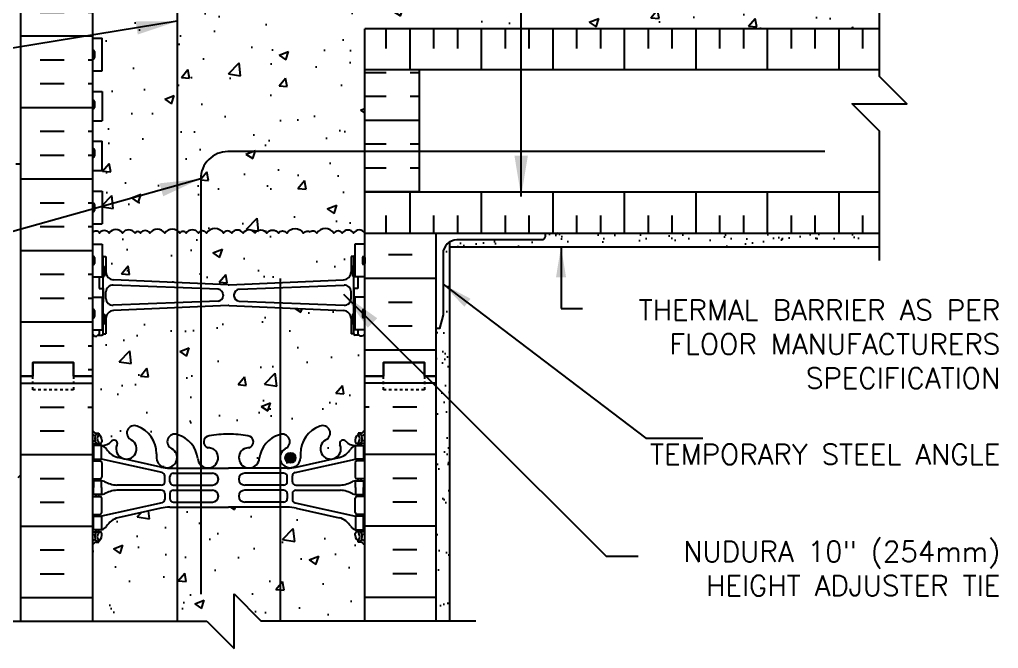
# Model space of a CAD drawing. Header units: inches. Extents: x 224.4 to 279.2, y 83.1 to 159.4.
# Drawn here: x 243.27 to 279.2, y 120.04 to 143.13 of the extents above; entities that cross this region are included whole.
import ezdxf

# ---------------------------------------------------------------- set-up
doc = ezdxf.new("R2010")
doc.units = ezdxf.units.IN
doc.header["$LTSCALE"] = 0.5
doc.header["$MEASUREMENT"] = 0
doc.linetypes.add('DASHED2', pattern=[0.375, 0.25, -0.125])
for name, color, linetype in [('HATCH', 12, 'Continuous'), ('line25', 2, 'Continuous'), ('LINE3', 3, 'Continuous'), ('LINE50', 5, 'Continuous'), ('LINE9', 9, 'Continuous'), ('TEXT', 4, 'Continuous'), ('Web_Edge', 9, 'Continuous')]:
    doc.layers.add(name, color=color, linetype=linetype)
doc.styles.add('DIM', font='romans.shx', dxfattribs={"width": 0.7})
doc.styles.add('ROMANS', font='romans.shx', dxfattribs={"height": 0.75})
doc.dimstyles.new('ext_12', dxfattribs={"dimscale": 12, "dimtxt": 0.09375, "dimasz": 0.09375, "dimexe": 0.09375, "dimexo": 0.0625, "dimgap": 0.0625, "dimtad": 1, "dimdec": 1, "dimzin": 2, "dimdsep": 46, "dimlunit": 4, "dimtxsty": 'DIM', "dimcen": 0.09, "dimdle": 0.09375, "dimclrt": 4, "dimadec": 0, "dimazin": 0, "dimtfac": 1, "dimtdec": 1, "dimtmove": 2, "dimatfit": 3, "dimfxl": 1, "dimfrac": 2, "dimtolj": 1, "dimtzin": 0, "dimarcsym": 0})
doc.dimstyles.new('ext_8', dxfattribs={"dimscale": 8, "dimtxt": 0.09375, "dimasz": 0.09375, "dimexe": 0.09375, "dimexo": 0.0625, "dimgap": 0.0625, "dimtad": 1, "dimdec": 1, "dimzin": 3, "dimdsep": 46, "dimlunit": 4, "dimtxsty": 'DIM', "dimcen": 0.09, "dimdle": 0.09375, "dimclrt": 4, "dimadec": 0, "dimazin": 0, "dimtfac": 1, "dimtdec": 1, "dimtmove": 2, "dimatfit": 3, "dimfxl": 1, "dimfrac": 2, "dimtolj": 1, "dimtzin": 0, "dimarcsym": 0})
pattern_1 = [(50, (0, 0), (3.5863, -0.31376), [0.375, -4.125]), (355, (0, 0), (-0.693757, 3.76096), [0.3, -3.3]), (100.4514, (0.299, -0.026), (2.892544, 3.4472), [0.3187, -3.50571]), (46.1842, (0, 1), (5.336207, -0.827596), [0.5625, -6.1875]), (96.6356, (0.4447, 0.931), (4.67331, 4.87059), [0.47805, -5.25857]), (351.1842, (0, 1), (4.67331, 4.87059), [0.45, -4.95]), (21, (0.5, 0.75), (2.984535, -2.013094), [0.375, -4.125]), (326, (0.5, 0.75), (1.216577, 3.62575), [0.3, -3.3]), (71.4514, (0.7487, 0.5822), (4.20111, 1.612656), [0.3187, -3.50571]), (37.5, (0, 0), (0.0607993, 1.6644693), [0, -3.26, 0, -3.35, 0, -3.3125]), (7.5, (0, 0), (1.315348, 1.972059), [0, -1.91, 0, -3.185, 0, -1.2625]), (327.5, (-1.115, 0), (2.669112, -0.1127744), [0, -1.25, 0, -3.9, 0, -5.175]), (317.5, (-1.615, 0), (2.91593, 0.500525), [0, -1.625, 0, -2.59, 0, -3.675])]

msp = doc.modelspace()

# ---------------------------------------------------------------- hatches: boundary and pattern name
at = {"layer": 'HATCH'}
h = msp.add_hatch(dxfattribs=at)
h.set_pattern_fill('INSUL', color=256, scale=7, style=0)
h.set_pattern_definition([(0, (-2680.2213, -266.9682), (0, 2.625), []), (0, (-2680.2213, -266.0932), (0, 2.625), [0.875, -0.875]), (0, (-2680.2213, -265.2182), (0, 2.625), [0.875, -0.875])])
h.paths.add_polyline_path([(243.315, 130.041), (243.753, 130.041), (243.753, 130.541), (245.253, 130.541), (245.253, 130.041), (245.94, 130.041), (245.94, 148.041), (245.253, 148.041), (245.253, 148.541), (243.753, 148.541), (243.753, 148.041), (243.315, 148.041)])
h = msp.add_hatch(dxfattribs=at)
h.set_pattern_fill('INSUL', color=256, scale=7, style=0)
h.set_pattern_definition([(0, (60.8076, 2.3815), (0, 2.625), []), (0, (60.8076, 3.2565), (0, 2.625), [0.875, -0.875]), (0, (60.8076, 4.1315), (0, 2.625), [0.875, -0.875])])
h.paths.add_polyline_path([(258.565, 148.041), (258.128, 148.041), (258.128, 148.541), (256.628, 148.541), (256.628, 148.041), (255.94, 148.041), (255.94, 144.791), (258.565, 144.791)])
h.paths.add_polyline_path([(258.565, 135.291), (255.94, 135.291), (255.94, 130.041), (256.628, 130.041), (256.628, 130.541), (258.128, 130.541), (258.128, 130.041), (258.565, 130.041)])
h = msp.add_hatch(dxfattribs=at)
h.set_pattern_fill('AR-CONC', color=256, scale=0.5)
h.set_pattern_definition(pattern_1)
h.paths.add_polyline_path([(255.575, 134.886), (255.94, 134.886), (255.94, 135.291), (255.94, 136.791), (255.94, 141.291), (255.94, 142.791), (274.836, 142.791), (274.836, 144.791), (255.94, 144.791), (255.94, 145.146), (255.69, 145.146), (255.69, 144.73), (255.74, 144.68), (255.59, 144.68, -0.414214), (255.54, 144.73), (255.44, 144.73), (255.44, 144.835, 0.458053), (255.055, 144.796, 0.520567), (254.749, 144.796, 0.520567), (254.127, 144.796, 0.307914), (253.94, 144.866, 0.307914), (253.753, 144.796, 0.520567), (253.132, 144.796, 0.520567), (252.826, 144.796, 0.520567), (252.407, 144.796, 0.48966), (251.94, 144.796, 0.48966), (251.474, 144.796, 0.520567), (251.055, 144.796, 0.520567), (250.749, 144.796, 0.520567), (250.127, 144.796, 0.520567), (249.836, 144.796, 0.520567), (249.381, 144.796, 0.520567), (249.154, 144.796, 0.520567), (248.598, 144.796, 0.520567), (248.052, 144.796, 0.520567), (247.707, 144.796, 0.520567), (247.506, 144.796, 0.520567), (247.051, 144.796, 0.520567), (246.56, 144.796, 0.174031), (246.44, 144.88), (246.44, 144.73), (246.34, 144.73, -0.414214), (246.29, 144.68), (246.19, 144.68), (246.14, 144.68), (246.11, 144.65), (246.02, 144.65), (245.94, 144.73), (245.94, 144.396), (246.305, 144.396), (246.305, 143.196), (245.94, 143.196), (245.94, 142.446), (246.305, 142.446), (246.305, 141.246), (245.94, 141.246), (245.94, 140.496), (246.305, 140.496), (246.305, 139.416), (245.94, 139.416), (245.94, 138.666), (246.305, 138.666), (246.305, 137.586), (245.94, 137.586), (245.94, 136.836), (246.305, 136.836), (246.305, 135.636), (245.94, 135.636), (245.94, 134.886), (246.305, 134.886), (246.305, 134.48, -0.327813), (246.34, 134.433), (246.44, 134.433), (246.44, 133.872, 0.390098), (246.715, 133.573), (250.924, 133.389, 0.020761), (250.94, 133.388, 0.020761), (250.957, 133.389), (255.165, 133.573, 0.390098), (255.44, 133.872), (255.44, 134.433), (255.54, 134.433, -0.327813), (255.575, 134.48)])
h = msp.add_hatch(dxfattribs=at)
h.set_pattern_fill('INSUL', color=256, scale=7, angle=90, style=0)
h.set_pattern_definition([(90, (58.1034, 5.5652), (-2.625, 2e-16), []), (90, (57.2284, 5.5652), (-2.625, 2e-16), [0.875, -0.875]), (90, (56.3534, 5.5652), (-2.625, 2e-16), [0.875, -0.875])])
h.paths.add_polyline_path([(274.836, 142.791), (255.94, 142.791), (255.94, 141.291), (274.836, 141.291)])
h.paths.add_polyline_path([(274.836, 135.291), (274.836, 136.791), (255.94, 136.791), (255.94, 135.291)])
h = msp.add_hatch(dxfattribs=at)
h.set_pattern_fill('INSUL', color=256, scale=7)
h.set_pattern_definition([(0, (58.1034, 5.5652), (0, 2.625), []), (0, (58.1034, 6.4402), (0, 2.625), [0.875, -0.875]), (0, (58.1034, 7.3152), (0, 2.625), [0.875, -0.875])])
h.paths.add_polyline_path([(257.94, 138.291), (255.94, 138.291), (255.94, 136.791), (257.94, 136.791)])
h.paths.add_polyline_path([(257.94, 141.291), (255.94, 141.291), (255.94, 138.291), (257.94, 138.291)])
h = msp.add_hatch(dxfattribs=at)
h.set_pattern_fill('AR-SAND', color=256, scale=0.5, style=0)
h.set_pattern_definition([(37.5, (57.6432, 0.7995), (-0.0314967, 0.963412), [0, -0.76, 0, -0.85, 0, -0.8125]), (7.5, (57.6432, 0.7995), (0.8848884, 1.411073), [0, -0.41, 0, -0.685, 0, -0.2625]), (327.5, (57.0282, 0.7995), (1.557071, 0.0028295), [0, -0.25, 0, -0.9, 0, -1.175]), (317.5, (57.0282, 0.7995), (1.503063, 0.438838), [0, -0.125, 0, -0.59, 0, -0.675])])
h.paths.add_polyline_path([(262.565, 135.291), (262.565, 135.166, -0.414214), (262.44, 135.041), (259.315, 135.041, 0.131652), (259.065, 134.974), (259.065, 134.791), (274.836, 134.791), (274.836, 135.291)])
h = msp.add_hatch(dxfattribs=at)
h.set_pattern_fill('AR-SAND', color=256, scale=0.5, style=0)
h.set_pattern_definition([(37.5, (60.8076, 2.3815), (-0.0314967, 0.963412), [0, -0.76, 0, -0.85, 0, -0.8125]), (7.5, (60.8076, 2.3815), (0.8848884, 1.411073), [0, -0.41, 0, -0.685, 0, -0.2625]), (327.5, (60.1926, 2.3815), (1.557071, 0.0028295), [0, -0.25, 0, -0.9, 0, -1.175]), (317.5, (60.1926, 2.3815), (1.503063, 0.438838), [0, -0.125, 0, -0.59, 0, -0.675])])
h.paths.add_polyline_path([(259.065, 134.974, 0.267949), (258.815, 134.541), (258.815, 132.291), (258.69, 131.791), (258.565, 131.791), (258.565, 130.041), (258.565, 121.041), (259.065, 121.041)])
h = msp.add_hatch(dxfattribs=at)
h.set_pattern_fill('AR-CONC', color=256, scale=0.5)
h.set_pattern_definition(pattern_1)
h.paths.add_polyline_path([(255.94, 130.041), (255.94, 131.593), (255.86, 131.513), (255.77, 131.513), (255.74, 131.543), (255.59, 131.543, -0.414214), (255.54, 131.593), (255.44, 131.593), (255.44, 132.154, 0.390098), (255.165, 132.453), (250.957, 132.636, 0.020761), (250.94, 132.637, 0.020761), (250.924, 132.636), (246.715, 132.453, 0.390098), (246.44, 132.154), (246.44, 131.593), (246.34, 131.593, -0.414214), (246.29, 131.543), (246.19, 131.543), (246.14, 131.543), (246.11, 131.513), (246.02, 131.513), (245.94, 131.593), (245.94, 130.041), (245.94, 128.041, 0.088416), (246.086, 127.944), (246.176, 127.944), (246.176, 127.902, -0.249069), (246.286, 127.695), (246.286, 127.628, -0.414214), (246.224, 127.565), (246.176, 127.565), (246.176, 127.495), (246.281, 127.495, 0.231736), (246.639, 127.646, -0.8344), (246.85, 127.521), (246.839, 127.499, 2.155404), (247.377, 127.694, -1), (247.591, 128.205, -0.311223), (248.3, 127.189), (248.299, 127.024, 1.661382), (248.861, 127.377, -1), (249.074, 127.888, -0.30095), (249.81, 127.015, 1.661382), (250.371, 127.368, 0.055617), (250.192, 127.414, -0.843243), (250.227, 127.846, -0.047544), (250.94, 127.911, -0.047544), (251.654, 127.846, -0.843243), (251.688, 127.414, 0.055617), (251.509, 127.368, 1.661382), (252.07, 127.015, -0.30095), (252.806, 127.888, -1), (253.02, 127.377, 1.661382), (253.581, 127.024), (253.581, 127.189, -0.311223), (254.29, 128.205, -1), (254.503, 127.694, 2.155404), (255.042, 127.499), (255.03, 127.521, -0.834375), (255.242, 127.646, 0.23174), (255.599, 127.495), (255.704, 127.495), (255.704, 127.565), (255.657, 127.565, -0.414214), (255.594, 127.628), (255.594, 127.695, -0.249069), (255.704, 127.902), (255.704, 127.944), (255.794, 127.944, 0.08841), (255.94, 128.041)])
h = msp.add_hatch(dxfattribs=at)
h.set_pattern_fill('AR-CONC', color=256, scale=0.5)
h.set_pattern_definition(pattern_1)
h.paths.add_polyline_path([(255.94, 123.849, 0.08841), (255.794, 123.946), (255.704, 123.946), (255.704, 123.988, -0.249069), (255.594, 124.195), (255.594, 124.263, -0.414214), (255.657, 124.325), (255.704, 124.325), (255.704, 124.395), (255.599, 124.395, -0.155529), (255.424, 124.529, 0.180914), (255.006, 124.841), (253.425, 125.193, 0.054974), (253.098, 125.23), (250.94, 125.23), (248.782, 125.23, 0.054974), (248.456, 125.193), (246.875, 124.841, 0.180914), (246.457, 124.529, -0.155529), (246.281, 124.395), (246.176, 124.395), (246.176, 124.325), (246.224, 124.325, -0.414214), (246.286, 124.263), (246.286, 124.195, -0.249069), (246.176, 123.988), (246.176, 123.946), (246.086, 123.946, 0.088416), (245.94, 123.849), (245.94, 121.041), (250.143, 121.041), (251.143, 120.041), (251.143, 122.041), (252.143, 121.041), (255.94, 121.041)])
at = {"layer": 'LINE3'}
msp.add_hatch(color=256, dxfattribs=at).paths.add_polyline_path([(253.399, 127.04, 1), (253.024, 127.04, 1)])

# ---------------------------------------------------------------- linework, layer by layer
at = {"layer": 'HATCH'}
for p, q in [((274.836, 141.291), (255.94, 141.291)), ((274.836, 136.791), (255.94, 136.791)), ((260.185, 135.291), (260.212, 135.318)), ((263.014, 135.291), (263.04, 135.318)), ((268.671, 135.291), (268.697, 135.318)), ((271.499, 135.291), (271.525, 135.318)), ((243.315, 129.782), (245.94, 129.782)), ((258.565, 129.782), (255.94, 129.782)), ((244.029, 128.907), (244.904, 128.907)), ((245.779, 128.907), (245.94, 128.907)), ((256.102, 128.907), (255.94, 128.907)), ((257.852, 128.907), (256.977, 128.907)), ((244.029, 128.032), (244.904, 128.032)), ((257.852, 128.032), (256.977, 128.032)), ((243.315, 127.157), (245.94, 127.157)), ((258.565, 127.157), (255.94, 127.157)), ((244.029, 126.282), (244.904, 126.282)), ((257.852, 126.282), (256.977, 126.282)), ((244.029, 125.407), (244.904, 125.407)), ((257.852, 125.407), (256.977, 125.407)), ((243.315, 124.532), (245.94, 124.532)), ((258.565, 124.532), (255.94, 124.532)), ((244.029, 123.657), (244.904, 123.657)), ((257.852, 123.657), (256.977, 123.657)), ((244.029, 122.782), (244.904, 122.782)), ((257.852, 122.782), (256.977, 122.782)), ((243.315, 121.907), (245.94, 121.907)), ((258.565, 121.907), (255.94, 121.907))]:
    msp.add_line(p, q, dxfattribs=at)
for points in [[(251.911, 135.296, 0.520567), (251.474, 135.296, 0.520567), (251.055, 135.296, 0.520567), (250.749, 135.296, 0.520567), (250.127, 135.296, 0.520567), (249.836, 135.296, 0.520567), (249.381, 135.296, 0.520567), (249.154, 135.296, 0.520567), (248.598, 135.296, 0.520567), (248.052, 135.296, 0.520567), (247.707, 135.296, 0.520567), (247.506, 135.296, 0.520567), (247.051, 135.296, 0.520567), (246.56, 135.296, 0.520567), (246.205, 135.296, 0.520567), (245.95, 135.308)], [(251.911, 135.296, -0.520567), (252.349, 135.296, -0.520567), (252.768, 135.296, -0.520567), (253.074, 135.296, -0.520567), (253.695, 135.296, -0.40929), (253.94, 135.341, -0.40929)], [(255.94, 135.291, 0.563786), (255.532, 135.296, 0.520567), (255.113, 135.296, 0.520567), (254.807, 135.296, 0.520567), (254.185, 135.296, 0.40929), (253.94, 135.341)]]:
    msp.add_lwpolyline(points, format="xyb", dxfattribs=at)
at = {"layer": 'line25'}
for p, q in [((245.94, 148.041), (245.94, 130.041)), ((274.836, 142.791), (255.94, 142.791)), ((255.94, 141.291), (255.94, 142.791)), ((245.94, 142.446), (246.305, 142.446)), ((246.305, 141.246), (246.305, 142.446)), ((245.94, 141.246), (246.305, 141.246)), ((245.94, 140.496), (246.305, 140.496)), ((246.305, 140.496), (246.305, 139.416)), ((245.94, 139.416), (246.305, 139.416)), ((245.94, 138.666), (246.305, 138.666)), ((246.305, 137.586), (246.305, 138.666)), ((245.94, 137.586), (246.305, 137.586)), ((245.94, 136.836), (246.305, 136.836)), ((246.305, 136.836), (246.305, 135.636)), ((255.94, 135.291), (255.94, 136.791)), ((245.94, 135.636), (246.305, 135.636)), ((255.94, 130.041), (255.94, 135.291)), ((255.94, 135.291), (274.836, 135.291)), ((245.94, 134.886), (246.305, 134.886)), ((246.305, 134.886), (246.305, 133.686)), ((255.575, 134.886), (255.575, 133.686)), ((255.94, 134.886), (255.575, 134.886)), ((245.94, 133.686), (246.305, 133.686)), ((255.94, 133.686), (255.575, 133.686)), ((245.94, 132.936), (246.305, 132.936)), ((246.305, 132.936), (246.305, 131.736)), ((255.94, 132.936), (255.575, 132.936)), ((255.575, 132.936), (255.575, 131.736)), ((245.94, 131.736), (246.305, 131.736)), ((255.94, 131.736), (255.575, 131.736)), ((245.94, 130.041), (245.94, 121.041)), ((255.94, 121.041), (255.94, 130.041))]:
    msp.add_line(p, q, dxfattribs=at)
at = {"layer": 'LINE3'}
for p, q in [((249.048, 157.041), (249.048, 121.041)), ((252.832, 133.632), (252.832, 121.041))]:
    msp.add_line(p, q, dxfattribs=at)
msp.add_lwpolyline([(272.836, 138.288), (250.918, 138.288, 0.414214), (249.918, 137.288), (249.918, 122.038)], format="xyb", dxfattribs=at)
msp.add_circle((253.212, 127.04), 0.188, dxfattribs=at)
at = {"layer": 'LINE50'}
for p, q in [((243.315, 130.041), (243.315, 148.041)), ((258.565, 130.041), (258.565, 135.291)), ((243.315, 121.041), (243.315, 130.041)), ((258.565, 121.041), (258.565, 130.041))]:
    msp.add_line(p, q, dxfattribs=at)
for points in [[(245.94, 130.041), (245.253, 130.041), (245.253, 130.541), (243.753, 130.541), (243.753, 130.041), (243.315, 130.041)], [(243.315, 130.041), (243.753, 130.041), (243.753, 130.541), (245.253, 130.541), (245.253, 130.041), (245.94, 130.041)], [(255.94, 130.041), (256.628, 130.041), (256.628, 130.541), (258.128, 130.541), (258.128, 130.041), (258.565, 130.041)], [(258.565, 130.041), (258.128, 130.041), (258.128, 130.541), (256.628, 130.541), (256.628, 130.041), (255.94, 130.041)]]:
    msp.add_lwpolyline(points, dxfattribs=at)
at = {"layer": 'LINE9'}
for p, q in [((245.94, 141.956), (245.94, 141.736)), ((245.98, 141.996), (245.98, 141.996)), ((246.02, 141.956), (246.02, 141.736)), ((245.94, 141.901), (245.94, 141.901)), ((245.94, 141.791), (245.94, 141.791)), ((245.98, 141.696), (245.98, 141.696)), ((255.94, 136.791), (255.94, 141.291)), ((257.94, 141.291), (257.94, 136.791)), ((245.98, 140.166), (245.98, 140.166)), ((245.94, 140.126), (245.94, 139.906)), ((245.94, 140.071), (245.94, 140.071)), ((245.94, 139.961), (245.94, 139.961)), ((245.98, 139.866), (245.98, 139.866)), ((246.02, 140.126), (246.02, 139.906)), ((245.98, 138.387), (245.98, 138.387)), ((245.94, 138.347), (245.94, 138.127)), ((245.94, 138.292), (245.94, 138.292)), ((245.94, 138.182), (245.94, 138.182)), ((245.98, 138.087), (245.98, 138.087)), ((246.02, 138.347), (246.02, 138.127)), ((243.128, 137.841), (243.315, 137.841)), ((245.94, 136.346), (245.94, 136.126)), ((245.94, 136.291), (245.94, 136.291)), ((245.98, 136.386), (245.98, 136.386)), ((246.02, 136.346), (246.02, 136.126)), ((245.94, 136.181), (245.94, 136.181)), ((245.98, 136.086), (245.98, 136.086)), ((259.065, 121.041), (259.065, 134.974)), ((259.065, 134.791), (274.836, 134.791)), ((245.98, 134.436), (245.98, 134.436)), ((246.34, 131.593), (246.34, 134.433)), ((246.34, 134.433), (246.44, 134.433)), ((246.34, 134.413), (246.34, 134.413)), ((246.44, 134.433), (246.44, 133.872)), ((255.54, 134.433), (255.44, 134.433)), ((255.44, 134.433), (255.44, 133.872)), ((255.54, 131.593), (255.54, 134.433)), ((255.54, 134.413), (255.54, 134.413)), ((255.9, 134.436), (255.9, 134.436)), ((245.94, 134.396), (245.94, 134.176)), ((245.94, 134.341), (245.94, 134.341)), ((245.94, 134.231), (245.94, 134.231)), ((245.98, 134.136), (245.98, 134.136)), ((246.02, 134.396), (246.02, 134.176)), ((246.34, 134.063), (246.39, 134.063)), ((246.39, 134.063), (246.39, 133.713)), ((255.49, 134.063), (255.49, 133.713)), ((255.54, 134.063), (255.49, 134.063)), ((255.86, 134.396), (255.86, 134.176)), ((255.86, 134.341), (255.86, 134.341)), ((255.86, 134.231), (255.86, 134.231)), ((255.9, 134.136), (255.9, 134.136)), ((255.94, 134.396), (255.94, 134.176)), ((246.19, 133.686), (246.19, 133.263)), ((246.34, 133.713), (246.39, 133.713)), ((255.54, 133.713), (255.49, 133.713)), ((255.69, 133.686), (255.69, 133.263)), ((250.557, 133.23), (246.7, 133.381)), ((250.924, 133.389), (246.715, 133.573)), ((250.957, 133.389), (255.165, 133.573)), ((251.324, 133.23), (255.181, 133.381)), ((246.44, 132.894), (246.44, 133.132)), ((250.74, 133.03), (250.74, 132.995)), ((251.14, 133.03), (251.14, 132.995)), ((255.44, 132.894), (255.44, 133.132)), ((250.557, 132.796), (246.7, 132.644)), ((250.924, 132.636), (246.715, 132.453)), ((250.957, 132.636), (255.165, 132.453)), ((251.324, 132.796), (255.181, 132.644)), ((245.94, 132.446), (245.94, 132.226)), ((245.94, 132.391), (245.94, 132.391)), ((245.94, 132.281), (245.94, 132.281)), ((245.98, 132.486), (245.98, 132.486)), ((246.02, 132.446), (246.02, 132.226)), ((246.34, 132.313), (246.39, 132.313)), ((246.39, 132.313), (246.39, 131.963)), ((255.54, 132.313), (255.49, 132.313)), ((255.49, 132.313), (255.49, 131.963)), ((255.86, 132.446), (255.86, 132.226)), ((255.86, 132.391), (255.86, 132.391)), ((255.86, 132.281), (255.86, 132.281)), ((255.9, 132.486), (255.9, 132.486)), ((255.94, 132.446), (255.94, 132.226)), ((245.98, 132.186), (245.98, 132.186)), ((246.34, 131.963), (246.39, 131.963)), ((246.44, 132.154), (246.44, 131.593)), ((255.44, 132.154), (255.44, 131.593)), ((255.54, 131.963), (255.49, 131.963)), ((255.9, 132.186), (255.9, 132.186)), ((245.94, 131.593), (246.02, 131.513)), ((246.19, 131.593), (246.11, 131.513)), ((246.14, 131.543), (246.29, 131.543)), ((246.19, 131.736), (246.19, 131.593)), ((246.19, 131.543), (246.29, 131.543)), ((246.34, 131.593), (246.44, 131.593)), ((255.54, 131.593), (255.44, 131.593)), ((255.69, 131.543), (255.59, 131.543)), ((255.74, 131.543), (255.59, 131.543)), ((255.69, 131.736), (255.69, 131.593)), ((255.69, 131.593), (255.77, 131.513)), ((255.94, 131.593), (255.86, 131.513)), ((246.02, 131.513), (246.11, 131.513)), ((255.86, 131.513), (255.77, 131.513)), ((251.143, 120.041), (251.143, 122.041)), ((251.143, 122.041), (252.143, 121.041)), ((242.269, 121.041), (250.143, 121.041)), ((250.143, 121.041), (251.143, 120.041)), ((260.018, 121.041), (252.143, 121.041))]:
    msp.add_line(p, q, dxfattribs=at)
at = {"layer": 'LINE9', "linetype": 'DASHED2'}
msp.add_line((243.222, 126.323), (243.315, 126.417), dxfattribs=at)
at = {"layer": 'LINE9'}
for points in [[(274.836, 134.291), (274.836, 139.041), (273.836, 140.041), (275.836, 140.041), (274.836, 141.041), (274.836, 145.791)], [(246.305, 134.013), (246.34, 134.013), (246.34, 133.763), (246.305, 133.763)], [(255.575, 134.013), (255.54, 134.013), (255.54, 133.763), (255.575, 133.763)], [(246.19, 133.263), (246.19, 133.263), (246.34, 133.263), (246.34, 132.763), (246.305, 132.763)], [(255.69, 133.263), (255.69, 133.263), (255.54, 133.263), (255.54, 132.763), (255.575, 132.763)], [(246.305, 132.013), (246.34, 132.013), (246.34, 132.263), (246.305, 132.263)], [(255.575, 132.013), (255.54, 132.013), (255.54, 132.263), (255.575, 132.263)]]:
    msp.add_lwpolyline(points, dxfattribs=at)
msp.add_lwpolyline([(258.565, 131.791), (258.565, 135.291), (262.565, 135.291), (262.565, 135.166, -0.414214), (262.44, 135.041), (259.315, 135.041, 0.414214), (258.815, 134.541), (258.815, 132.291), (258.69, 131.791)], format="xyb", close=True, dxfattribs=at)
at = {"layer": 'LINE9', "linetype": 'DASHED2', "ltscale": 0.15}
for points in [[(245.253, 130.041), (245.253, 130.041), (245.253, 129.541), (243.753, 129.541), (243.753, 130.041), (243.753, 130.041)], [(258.128, 130.041), (258.128, 130.041), (258.128, 129.541), (256.628, 129.541), (256.628, 130.041), (256.628, 130.041)]]:
    msp.add_lwpolyline(points, dxfattribs=at)
at = {"layer": 'LINE9'}
for centre, radius, start, end in [((245.98, 141.956), 0.04, 90, 180), ((245.98, 141.956), 0.04, 0, 90), ((245.98, 141.736), 0.04, 180, 270), ((245.98, 141.736), 0.04, 270, 0), ((245.98, 140.126), 0.04, 90, 180), ((245.98, 140.126), 0.04, 0, 90), ((245.98, 139.906), 0.04, 180, 270), ((245.98, 139.906), 0.04, 270, 0), ((245.98, 138.347), 0.04, 90, 180), ((245.98, 138.347), 0.04, 0, 90), ((245.98, 138.127), 0.04, 180, 270), ((245.98, 138.127), 0.04, 270, 0), ((245.98, 136.346), 0.04, 90, 180), ((245.98, 136.346), 0.04, 0, 90), ((245.98, 136.126), 0.04, 180, 270), ((245.98, 136.126), 0.04, 270, 0), ((245.98, 134.396), 0.04, 90, 180), ((245.98, 134.396), 0.04, 0, 90), ((246.29, 134.433), 0.05, 0, 72.5993), ((255.59, 134.433), 0.05, 107.4007, 180), ((255.9, 134.396), 0.04, 90, 180), ((255.9, 134.396), 0.04, 0, 90), ((245.98, 134.176), 0.04, 180, 270), ((245.98, 134.176), 0.04, 270, 0), ((255.9, 134.176), 0.04, 180, 270), ((255.9, 134.176), 0.04, 270, 0), ((246.74, 133.872), 0.3, 180, 265.2426), ((255.14, 133.872), 0.3, 274.7574, 0), ((246.69, 133.132), 0.25, 87.7479, 180), ((250.94, 133.588), 0.2, 265.2426, 270), ((250.94, 133.588), 0.2, 270, 274.7574), ((255.19, 133.132), 0.25, 0, 92.2521), ((250.54, 133.03), 0.2, 0, 85.2426), ((250.54, 132.995), 0.2, 274.7574, 0), ((251.34, 133.03), 0.2, 94.7574, 180), ((251.34, 132.995), 0.2, 180, 265.2426), ((246.69, 132.894), 0.25, 180, 272.2521), ((250.94, 132.437), 0.2, 90, 94.7574), ((250.94, 132.437), 0.2, 85.2426, 90), ((255.19, 132.894), 0.25, 267.7479, 0), ((245.98, 132.446), 0.04, 90, 180), ((245.98, 132.446), 0.04, 0, 90), ((246.74, 132.154), 0.3, 94.7574, 180), ((255.14, 132.154), 0.3, 0, 85.2426), ((255.9, 132.446), 0.04, 90, 180), ((255.9, 132.446), 0.04, 0, 90), ((245.98, 132.226), 0.04, 180, 270), ((245.98, 132.226), 0.04, 270, 0), ((255.9, 132.226), 0.04, 180, 270), ((255.9, 132.226), 0.04, 270, 0), ((246.29, 131.593), 0.05, 270, 0), ((255.59, 131.593), 0.05, 180, 270)]:
    msp.add_arc(centre, radius, start, end, dxfattribs=at)
at = {"layer": 'Web_Edge'}
for p, q in [((246.086, 127.944), (246.176, 127.944)), ((246.176, 127.944), (246.176, 127.902)), ((255.794, 127.944), (255.704, 127.944)), ((255.704, 127.944), (255.704, 127.902)), ((245.94, 127.665), (246.018, 127.665)), ((246.286, 127.695), (246.286, 127.628)), ((255.594, 127.695), (255.594, 127.628)), ((255.94, 127.665), (255.862, 127.665)), ((245.94, 127.565), (246.224, 127.565)), ((246.086, 127.565), (246.086, 127.495)), ((246.176, 127.565), (246.176, 127.495)), ((246.839, 127.499), (246.85, 127.521)), ((255.042, 127.499), (255.03, 127.521)), ((255.94, 127.565), (255.657, 127.565)), ((255.704, 127.565), (255.704, 127.495)), ((255.794, 127.565), (255.794, 127.495)), ((245.94, 126.925), (246.224, 126.925)), ((246.086, 126.995), (246.086, 126.925)), ((246.176, 126.995), (246.176, 126.925)), ((248.499, 126.498), (246.281, 126.995)), ((246.286, 126.863), (246.286, 126.328)), ((248.456, 126.697), (246.875, 127.05)), ((248.3, 127.189), (248.299, 127.024)), ((253.382, 126.498), (255.599, 126.995)), ((253.425, 126.697), (255.006, 127.05)), ((253.581, 127.189), (253.581, 127.024)), ((255.594, 126.863), (255.594, 126.328)), ((255.94, 126.925), (255.657, 126.925)), ((255.704, 126.995), (255.704, 126.925)), ((255.794, 126.995), (255.794, 126.925)), ((248.782, 126.661), (250.94, 126.661)), ((253.098, 126.661), (250.94, 126.661)), ((245.94, 126.265), (246.224, 126.265)), ((246.086, 126.265), (246.086, 126.195)), ((246.176, 126.265), (246.176, 126.195)), ((248.597, 126.164), (248.597, 126.377)), ((248.784, 126.165), (248.784, 126.349)), ((248.909, 126.474), (250.349, 126.474)), ((252.972, 126.474), (251.532, 126.474)), ((253.097, 126.165), (253.097, 126.349)), ((253.284, 126.164), (253.284, 126.377)), ((255.94, 126.265), (255.657, 126.265)), ((255.704, 126.265), (255.704, 126.195)), ((255.794, 126.265), (255.794, 126.195)), ((248.472, 126.039), (246.834, 126.039)), ((248.472, 125.851), (246.834, 125.851)), ((248.909, 126.04), (250.349, 126.04)), ((248.909, 125.85), (250.349, 125.85)), ((252.972, 126.04), (251.532, 126.04)), ((252.972, 125.85), (251.532, 125.85)), ((253.409, 126.039), (255.047, 126.039)), ((253.409, 125.851), (255.047, 125.851)), ((245.94, 125.625), (246.224, 125.625)), ((246.086, 125.625), (246.086, 125.695)), ((246.176, 125.625), (246.176, 125.695)), ((246.286, 125.028), (246.286, 125.563)), ((248.597, 125.726), (248.597, 125.514)), ((248.784, 125.725), (248.784, 125.541)), ((248.909, 125.416), (250.349, 125.416)), ((252.972, 125.416), (251.532, 125.416)), ((253.097, 125.725), (253.097, 125.541)), ((253.284, 125.726), (253.284, 125.514)), ((255.594, 125.028), (255.594, 125.563)), ((255.94, 125.625), (255.657, 125.625)), ((255.704, 125.625), (255.704, 125.695)), ((255.794, 125.625), (255.794, 125.695)), ((248.499, 125.392), (246.281, 124.895)), ((248.456, 125.193), (246.875, 124.841)), ((248.782, 125.23), (250.94, 125.23)), ((253.098, 125.23), (250.94, 125.23)), ((253.382, 125.392), (255.599, 124.895)), ((253.425, 125.193), (255.006, 124.841)), ((245.94, 124.965), (246.224, 124.965)), ((246.086, 124.895), (246.086, 124.965)), ((246.176, 124.895), (246.176, 124.965)), ((255.94, 124.965), (255.657, 124.965)), ((255.704, 124.895), (255.704, 124.965)), ((255.794, 124.895), (255.794, 124.965)), ((246.086, 124.325), (246.086, 124.395)), ((246.176, 124.325), (246.176, 124.395)), ((255.704, 124.325), (255.704, 124.395)), ((255.794, 124.325), (255.794, 124.395)), ((245.94, 124.325), (246.224, 124.325)), ((245.94, 124.225), (246.018, 124.225)), ((246.176, 123.946), (246.176, 123.988)), ((246.286, 124.195), (246.286, 124.263)), ((255.594, 124.195), (255.594, 124.263)), ((255.94, 124.325), (255.657, 124.325)), ((255.704, 123.946), (255.704, 123.988)), ((255.94, 124.225), (255.862, 124.225)), ((246.086, 123.946), (246.176, 123.946)), ((255.794, 123.946), (255.704, 123.946))]:
    msp.add_line(p, q, dxfattribs=at)
for points in [[(245.981, 126.995), (246.281, 126.995), (246.281, 127.495), (245.981, 127.495)], [(255.899, 126.995), (255.599, 126.995), (255.599, 127.495), (255.899, 127.495)], [(245.981, 124.895), (246.281, 124.895), (246.281, 124.395), (245.981, 124.395)], [(255.899, 124.895), (255.599, 124.895), (255.599, 124.395), (255.899, 124.395)]]:
    msp.add_lwpolyline(points, close=True, dxfattribs=at)
for points in [[(246.281, 125.945), (246.281, 126.195), (245.981, 126.195), (245.981, 125.945)], [(255.599, 125.945), (255.599, 126.195), (255.899, 126.195), (255.899, 125.945)], [(246.281, 125.945), (246.281, 125.695), (245.981, 125.695), (245.981, 125.945)], [(255.599, 125.945), (255.599, 125.695), (255.899, 125.695), (255.899, 125.945)]]:
    msp.add_lwpolyline(points, dxfattribs=at)
for centre, radius, start, end in [((246.286, 128.402), 0.5, 226.2109, 250.5288), ((246.036, 127.695), 0.25, 0, 70.5288), ((247.484, 127.949), 0.277, 67.32, 247.32), ((247.208, 127.182), 1.092, 0.3332, 69.4825), ((254.672, 127.182), 1.092, 110.5175, 179.6668), ((254.396, 127.949), 0.277, 292.68, 112.68), ((255.844, 127.695), 0.25, 109.4712, 180), ((255.594, 128.402), 0.5, 289.4712, 313.7878), ((246.286, 128.402), 0.6, 234.7832, 245.0748), ((246.018, 127.685), 0.0196, 269.4032, 15.4901), ((246.28, 127.75), 0.25, 140.1145, 222.4609), ((246.024, 127.839), 0.021, 343.464, 63.9957), ((246.122, 127.881), 0.045, 321.448, 139.1879), ((246.129, 127.611), 0.045, 222.4609, 42.4609), ((246.28, 127.75), 0.16, 140.0001, 222.4609), ((246.224, 127.628), 0.0625, 270, 0), ((246.306, 127.936), 0.441, 266.7976, 318.9873), ((246.733, 127.564), 0.125, 339.6243, 138.9873), ((247.19, 127.369), 0.375, 159.6243, 60.0685), ((248.967, 127.632), 0.277, 67.32, 247.32), ((248.783, 126.895), 1.034, 6.6669, 73.6635), ((250.246, 127.627), 0.22, 95.1835, 255.7396), ((250.923, 124.133), 3.777, 89.7394, 100.6275), ((250.958, 124.133), 3.777, 79.3725, 90.2606), ((251.634, 127.627), 0.22, 284.2604, 84.8165), ((253.097, 126.895), 1.034, 106.3365, 173.3331), ((252.913, 127.632), 0.277, 292.68, 112.68), ((254.69, 127.369), 0.375, 119.9315, 20.3757), ((255.147, 127.564), 0.125, 41.0127, 200.3757), ((255.575, 127.936), 0.441, 221.0127, 273.2024), ((255.657, 127.628), 0.0625, 180, 270), ((255.752, 127.611), 0.045, 137.5391, 317.5391), ((255.758, 127.881), 0.045, 40.8121, 218.552), ((255.601, 127.75), 0.16, 317.5391, 39.9999), ((255.601, 127.75), 0.25, 317.5391, 39.8855), ((255.856, 127.839), 0.021, 116.0043, 196.536), ((255.862, 127.685), 0.0196, 164.5099, 270.5968), ((255.594, 128.402), 0.6, 294.9252, 305.2168), ((246.159, 127.153), 0.364, 34.9775, 70.3387), ((247.082, 127.764), 0.743, 212.7919, 253.8107), ((248.673, 127.052), 0.375, 184.2448, 60.0685), ((250.184, 127.043), 0.375, 184.2448, 60.0685), ((250.078, 126.587), 0.834, 69.3729, 82.1063), ((251.696, 127.043), 0.375, 119.9315, 355.7552), ((251.803, 126.587), 0.834, 97.8937, 110.6271), ((253.207, 127.052), 0.375, 119.9315, 355.7552), ((254.799, 127.764), 0.743, 286.1893, 327.2081), ((255.722, 127.153), 0.364, 109.6613, 145.0225), ((246.224, 126.863), 0.0625, 0, 90), ((255.657, 126.863), 0.0625, 90, 180), ((248.782, 128.161), 1.5, 257.4135, 270), ((248.472, 126.377), 0.125, 0, 77.3767), ((253.098, 128.161), 1.5, 270, 282.5865), ((253.409, 126.377), 0.125, 102.6233, 180), ((246.224, 126.328), 0.0625, 270, 0), ((246.277, 125.976), 0.219, 60.4937, 88.92), ((246.923, 127.206), 1.17, 242.6365, 265.6505), ((248.472, 126.164), 0.125, 270, 0), ((248.909, 126.349), 0.125, 90, 180), ((248.909, 126.165), 0.125, 180, 270), ((250.349, 126.257), 0.217, 270, 90), ((251.532, 126.257), 0.217, 90, 270), ((252.972, 126.349), 0.125, 0, 90), ((252.972, 126.165), 0.125, 270, 360), ((253.409, 126.164), 0.125, 180, 270), ((254.958, 127.206), 1.17, 274.3495, 297.3635), ((255.603, 125.976), 0.219, 91.08, 119.5063), ((255.657, 126.328), 0.0625, 180, 270), ((246.923, 124.684), 1.17, 94.3495, 117.3635), ((248.472, 125.726), 0.125, 0, 90), ((248.909, 125.725), 0.125, 90, 180), ((250.349, 125.633), 0.217, 270, 90), ((251.532, 125.633), 0.217, 90, 270), ((252.972, 125.725), 0.125, 0, 90), ((253.409, 125.726), 0.125, 90, 180), ((254.958, 124.684), 1.17, 62.6365, 85.6505), ((246.224, 125.563), 0.0625, 0, 90), ((246.277, 125.914), 0.219, 271.08, 299.5063), ((248.472, 125.514), 0.125, 282.6233, 0), ((248.909, 125.541), 0.125, 180, 270), ((252.972, 125.541), 0.125, 270, 0), ((253.409, 125.514), 0.125, 180, 257.3767), ((255.603, 125.914), 0.219, 240.4937, 268.92), ((255.657, 125.563), 0.0625, 90, 180), ((248.782, 123.73), 1.5, 90, 102.5865), ((253.098, 123.73), 1.5, 77.4135, 90), ((246.224, 125.028), 0.0625, 270, 0), ((247.082, 124.127), 0.743, 106.1893, 147.2081), ((254.799, 124.127), 0.743, 32.7919, 73.8107), ((255.657, 125.028), 0.0625, 180, 270), ((246.159, 124.738), 0.364, 289.6613, 325.0225), ((255.722, 124.738), 0.364, 214.9775, 250.3387), ((246.286, 123.488), 0.6, 114.9252, 125.2168), ((246.018, 124.206), 0.0196, 344.5099, 90.5968), ((246.28, 124.141), 0.25, 137.5391, 219.8855), ((246.024, 124.051), 0.021, 296.0043, 16.536), ((246.122, 124.01), 0.045, 220.8121, 38.552), ((246.129, 124.279), 0.045, 317.5391, 137.5391), ((246.28, 124.141), 0.16, 137.5391, 219.9999), ((246.036, 124.195), 0.25, 289.4712, 360), ((246.224, 124.263), 0.0625, 360, 90), ((255.657, 124.263), 0.0625, 90, 180), ((255.844, 124.195), 0.25, 180, 250.5288), ((255.752, 124.279), 0.045, 42.4609, 222.4609), ((255.758, 124.01), 0.045, 141.448, 319.1879), ((255.601, 124.141), 0.16, 320.0001, 42.4609), ((255.601, 124.141), 0.25, 320.1145, 42.4609), ((255.856, 124.051), 0.021, 163.464, 243.9957), ((255.862, 124.206), 0.0196, 89.4032, 195.4901), ((255.594, 123.488), 0.6, 54.7842, 65.0748), ((246.286, 123.488), 0.5, 109.4712, 133.7891), ((255.594, 123.488), 0.5, 46.2122, 70.5288)]:
    msp.add_arc(centre, radius, start, end, dxfattribs=at)
for points in [[(248.784, 126.17), (248.784, 126.344)], [(253.097, 126.17), (253.097, 126.344)], [(248.784, 125.72), (248.784, 125.546)], [(253.097, 125.72), (253.097, 125.546)]]:
    msp.add_open_spline(points, degree=1, dxfattribs=at)

# ---------------------------------------------------------------- texts
at = {"layer": 'TEXT', "char_height": 0.75, "attachment_point": 6, "style": 'ROMANS'}
for s, insert, width in [('THERMAL BARRIER AS PER FLOOR MANUFACTURERS SPECIFICATION', (279.268, 131.217), 17.24655), ('TEMPORARY STEEL ANGLE', (279.268, 127.169), 14.14028), ('NUDURA 10" (254mm) HEIGHT ADJUSTER TIE', (279.268, 122.974), 13.63689)]:
    msp.add_mtext(s, dxfattribs=dict(at, insert=insert, width=width))

# ---------------------------------------------------------------- leaders
at = {"layer": 'TEXT'}
for points, dimstyle, override in [([(261.682, 136.637), (261.682, 150.21), (262.616, 150.21)], 'ext_8', {"dimasz": 0.1875, "dimtad": 0}), ([(249.048, 143.07), (238.953, 141.427), (237.352, 141.427)], 'ext_8', {"dimasz": 0.1875, "dimtad": 0}), ([(249.918, 137.288), (240.042, 134.519), (235.128, 134.519)], 'ext_8', {"dimasz": 0.1875, "dimtad": 0}), ([(263.146, 134.795), (263.146, 132.521), (263.933, 132.521)], 'ext_12', {"dimgap": 0.0625, "dimtad": 0}), ([(258.815, 133.416), (266.263, 127.763), (268.346, 127.763)], 'ext_12', {"dimgap": 0.0625, "dimtad": 0}), ([(255.165, 133.051), (264.797, 123.428), (265.979, 123.428)], 'ext_8', {"dimasz": 0.1875, "dimtad": 0})]:
    msp.add_leader(points, dimstyle=dimstyle, override=override, dxfattribs=at)

doc.saveas('drawing.dxf')
